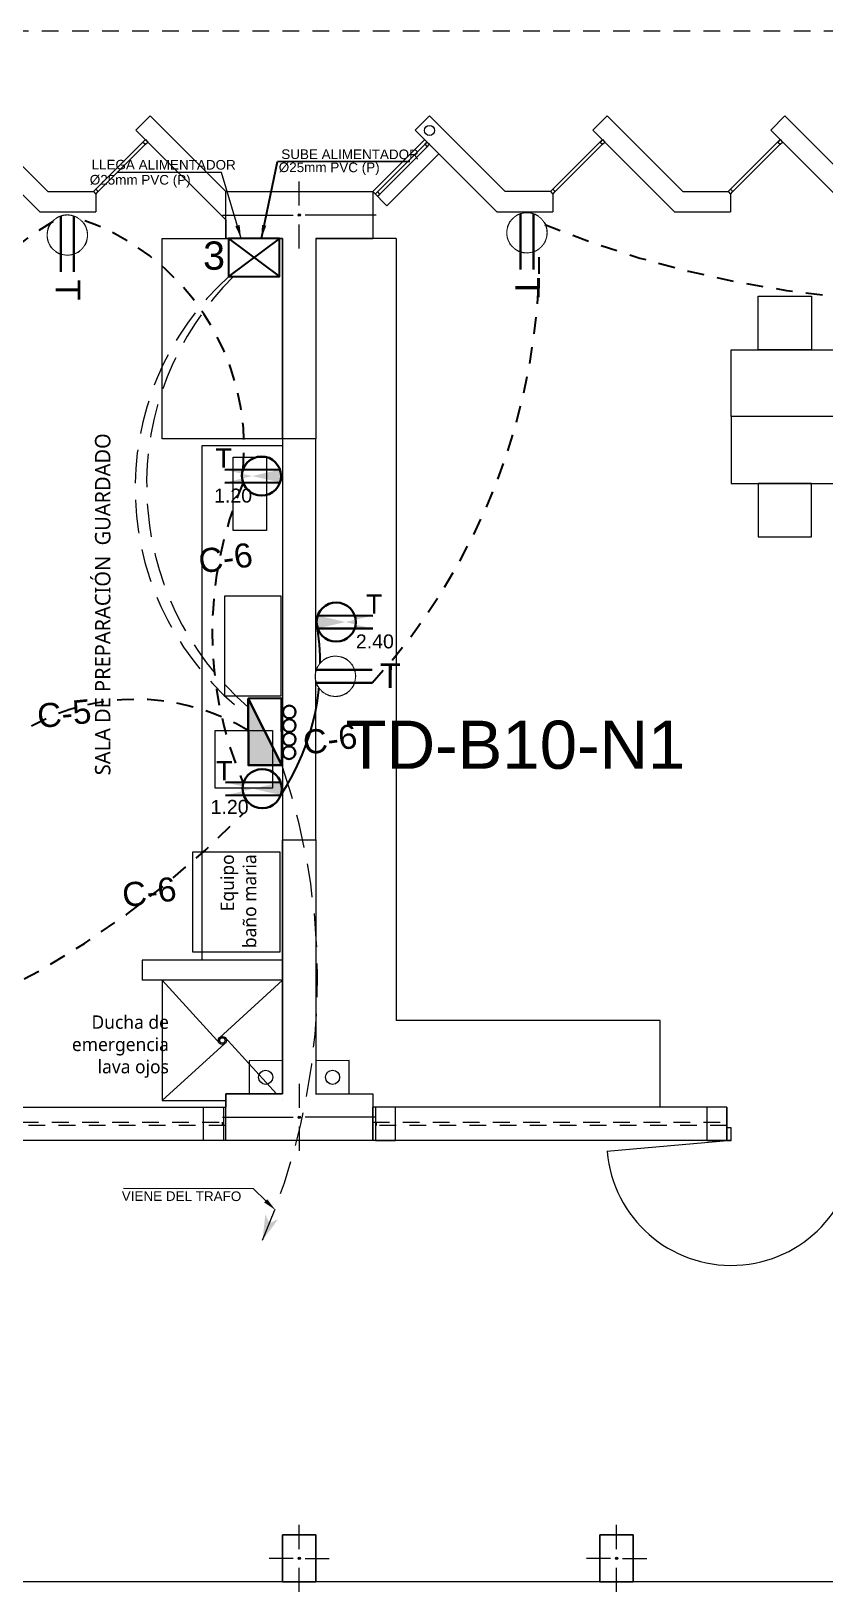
# Model space of a CAD drawing. Header units: metres. Extents: x -17 to 101, y 0 to 79.
# Drawn here: x 68.83 to 74.77, y 58.49 to 70.16 of the extents above; entities that cross this region are included whole.
import ezdxf

# ---------------------------------------------------------------- set-up
doc = ezdxf.new("R2010")
doc.units = ezdxf.units.M
doc.set_wipeout_variables(frame=1)
for name, pattern in [('ACAD_ISO14W100', [25.5, 12, -3, 0.5, -3, 0.5, -3, 0.5, -3]), ('CONTINUA', [0]), ('DASHED', [19.05, 12.7, -6.35]), ('DASHED2', [0.375, 0.25, -0.125]), ('HIDDEN2', [0.1875, 0.125, -0.0625])]:
    doc.linetypes.add(name, pattern=pattern)
for name, color, linetype, lineweight in [('ALUMBRADO', 1, 'Continuous', 30), ('corriente debil', 30, 'Continuous', 15), ('Cotas varias El', 253, 'Continuous', 13), ('ISE- DAtos', 140, 'Continuous', 35), ('ROTULO', 253, 'Continuous', 0), ('TOMACORRIENTE', 5, 'HIDDEN2', 30)]:
    doc.layers.add(name, color=color, linetype=linetype, lineweight=lineweight)
doc.styles.add('01COTAS', font='romans.shx')
doc.styles.add('Generales', font='trebuc.ttf', dxfattribs={"height": 0.1})
doc.styles.add('GENERATED_STYLE_3', font='swisse.ttf')
doc.styles.get("Standard").update_dxf_attribs({"font": 'arial.ttf'})
doc.styles.add('style1', font='arial.ttf', dxfattribs={"height": 0.35})
doc.styles.add('WMF-Arial1', font='arial.ttf')
doc.dimstyles.new('DIM-50-PLANTA', dxfattribs={"dimscale": 0.05, "dimtxt": 2, "dimasz": 2, "dimexe": 2, "dimexo": 2, "dimgap": 1, "dimtad": 1, "dimdec": 0, "dimlfac": 1000, "dimdsep": 46, "dimtxsty": '01COTAS', "dimcen": 25, "dimclrd": 9, "dimclre": 9, "dimclrt": 7, "dimadec": 0, "dimazin": 0, "dimtfac": 1, "dimtdec": 0, "dimtmove": 2, "dimatfit": 3, "dimfxl": 1, "dimtolj": 1, "dimtzin": 0, "dimarcsym": 0})

# ---------------------------------------------------------------- blocks, each defined once
blk = doc.blocks.new('Tomacorriente con puesta a tierra')
at = {"layer": 'TOMACORRIENTE'}
blk.add_lwpolyline([(0.111, 0.0379), (0.1065, 0.0493), (0.1007, 0.0601), (0.0939, 0.0703), (0.086, 0.0798), (0.0772, 0.0883), (0.0676, 0.0959), (0.0572, 0.1024), (0.0462, 0.1079), (0.0346, 0.1121), (0.0227, 0.1151), (0.0106, 0.1168), (-0.0017, 0.1173), (-0.014, 0.1165), (-0.0261, 0.1144), (-0.0379, 0.111), (-0.0493, 0.1065), (-0.0601, 0.1007), (-0.0703, 0.0939), (-0.0798, 0.086), (-0.0883, 0.0772), (-0.0959, 0.0676), (-0.1024, 0.0572), (-0.1079, 0.0462), (-0.1121, 0.0346), (-0.1151, 0.0227), (-0.1168, 0.0106), (-0.1173, -0.0017), (-0.1165, -0.014), (-0.1144, -0.0261), (-0.111, -0.0379), (-0.1065, -0.0493), (-0.1007, -0.0601), (-0.0939, -0.0703), (-0.086, -0.0798), (-0.0772, -0.0883), (-0.0676, -0.0959), (-0.0572, -0.1024), (-0.0462, -0.1079), (-0.0346, -0.1121), (-0.0227, -0.1151), (-0.0106, -0.1168), (0.0017, -0.1173), (0.014, -0.1165), (0.0261, -0.1144), (0.0379, -0.111), (0.0493, -0.1065), (0.0601, -0.1007), (0.0703, -0.0939), (0.0798, -0.086), (0.0883, -0.0772), (0.0959, -0.0676), (0.1024, -0.0572), (0.1079, -0.0462), (0.1121, -0.0346), (0.1151, -0.0227), (0.1168, -0.0106), (0.1173, 0.0017), (0.1165, 0.014), (0.1144, 0.0261)], close=True, dxfattribs=at)
at = {"layer": 'TOMACORRIENTE', "color": 5, "linetype": 'CONTINUA', "style": 'style1', "text_generation_flag": 4}
blk.add_text('T', height=0.1466, rotation=180, dxfattribs=at).set_placement((0.3906, -0.0687))
blk.add_wipeout([(0.111, 0.0379), (0.1065, 0.0493), (0.1007, 0.0601), (0.0939, 0.0703), (0.086, 0.0798), (0.0772, 0.0883), (0.0676, 0.0959), (0.0572, 0.1024), (0.0462, 0.1079), (0.0346, 0.1121), (0.0227, 0.1151), (0.0106, 0.1168), (-0.0017, 0.1173), (-0.014, 0.1165), (-0.0261, 0.1144), (-0.0379, 0.111), (-0.0493, 0.1065), (-0.0601, 0.1007), (-0.0703, 0.0939), (-0.0798, 0.086), (-0.0883, 0.0772), (-0.0959, 0.0676), (-0.1024, 0.0572), (-0.1079, 0.0462), (-0.1121, 0.0346), (-0.1151, 0.0227), (-0.1168, 0.0106), (-0.1173, -0.0017), (-0.1165, -0.014), (-0.1144, -0.0261), (-0.111, -0.0379), (-0.1065, -0.0493), (-0.1007, -0.0601), (-0.0939, -0.0703), (-0.086, -0.0798), (-0.0772, -0.0883), (-0.0676, -0.0959), (-0.0572, -0.1024), (-0.0462, -0.1079), (-0.0346, -0.1121), (-0.0227, -0.1151), (-0.0106, -0.1168), (0.0017, -0.1173), (0.014, -0.1165), (0.0261, -0.1144), (0.0379, -0.111), (0.0493, -0.1065), (0.0601, -0.1007), (0.0703, -0.0939), (0.0798, -0.086), (0.0883, -0.0772), (0.0959, -0.0676), (0.1024, -0.0572), (0.1079, -0.0462), (0.1121, -0.0346), (0.1151, -0.0227), (0.1168, -0.0106), (0.1173, 0.0017), (0.1165, 0.014), (0.1144, 0.0261)]).dxf.layer = 'TOMACORRIENTE'
at = {"layer": 'TOMACORRIENTE', "color": 5, "linetype": 'CONTINUA'}
for p, q in [((-0.1107, 0.0388), (0.2197, 0.0388)), ((-0.1107, -0.0388), (0.2197, -0.0388))]:
    blk.add_line(p, q, dxfattribs=at)
blk = doc.blocks.new('tomac. 2.2')
at = {"layer": 'TOMACORRIENTE'}
h = blk.add_hatch(color=256, dxfattribs=at)
h.dxf.hatch_style = 1
edge = h.paths.add_edge_path()
edge.add_line((-0.138, 0.049), (0.275, 0.048))
edge.add_line((-0.138, -0.048), (0.275, -0.049))
edge = h.paths.add_edge_path()
edge.add_ellipse((0, 0), major_axis=(0.104, 0.103), ratio=1, start_angle=475.671, end_angle=514.329)
edge.add_line((-0.138, -0.048), (0.138, -0.049))
edge.add_ellipse((0, 0), major_axis=(0.104, 0.103), ratio=1, start_angle=655.671, end_angle=694.329)
edge.add_line((0.138, 0.048), (-0.138, 0.049))
at = {"layer": 'TOMACORRIENTE', "color": 5, "linetype": 'CONTINUA'}
for p, q in [((-0.138, 0.049), (0.275, 0.048)), ((-0.138, -0.048), (0.275, -0.049))]:
    blk.add_line(p, q, dxfattribs=at)
blk.add_ellipse((0, 0), major_axis=(0.104, 0.103), ratio=1, start_param=5.497787, end_param=11.780972, dxfattribs=at)
at = {"layer": 'TOMACORRIENTE'}
blk.add_text('T', height=0.144, dxfattribs=at).set_placement((0.222, 0.063))
blk = doc.blocks.new('TD ALUMBRADO 1')
at = {"layer": 'ALUMBRADO'}
h = blk.add_hatch(color=256, dxfattribs=at)
h.dxf.hatch_style = 1
h.paths.add_polyline_path([(-0.5, 0), (0, 0.25), (0, 0)])
at = {"layer": 'ALUMBRADO', "color": 5}
for points in [[(-0.5, 0), (0, 0.25), (0, 0), (-0.5, 0)], [(-0.5, 0), (-0.5, 0.25), (0, 0.25), (0, 0), (-0.5, 0)]]:
    blk.add_lwpolyline(points, dxfattribs=at)
for centre in [(-0.397, 0.307), (-0.295, 0.307), (-0.193, 0.306), (-0.092, 0.305)]:
    blk.add_circle(centre, 0.0473, dxfattribs=at)

msp = doc.modelspace()

# ---------------------------------------------------------------- hatches: boundary and pattern name
at = {"layer": 'ALUMBRADO', "linetype": 'ACAD_ISO14W100', "lineweight": 25, "ltscale": 0.05}
msp.add_hatch(color=6, dxfattribs=at).paths.add_polyline_path([(70.559, 61.119), (70.676, 61.275), (70.61, 61.247), (70.581, 61.313)])

# ---------------------------------------------------------------- linework, layer by layer
at = {"color": 7}
for p, q in [((70.687, 68.614), (70.306, 68.329)), ((70.306, 68.614), (70.687, 68.329))]:
    msp.add_line(p, q, dxfattribs=at)
msp.add_lwpolyline([(70.306, 68.329), (70.687, 68.329), (70.687, 68.614), (70.306, 68.614)], close=True, dxfattribs=at)
at = {"layer": 'corriente debil', "color": 5, "ltscale": 0.6}
msp.add_lwpolyline([(70.399, 68.614), (70.252, 69.107), (69.47, 69.108)], dxfattribs=at)
at = {"layer": 'corriente debil', "color": 5, "linetype": 'DASHED'}
msp.add_lwpolyline([(70.584, 61.414), (70.491, 61.503), (69.519, 61.505)], dxfattribs=at)
at = {"layer": 'corriente debil', "color": 5, "ltscale": 0.6}
msp.add_solid([(70.388, 68.715), (70.399, 68.614), (70.356, 68.706)], dxfattribs=at)
at = {"layer": 'corriente debil', "color": 5, "linetype": 'DASHED'}
msp.add_solid([(70.595, 61.426), (70.656, 61.345), (70.572, 61.402)], dxfattribs=at)
at = {"layer": 'Cotas varias El', "linetype": 'Continuous'}
for p, q in [((69.294, 68.964), (69.683, 69.353)), ((69.683, 69.353), (69.665, 69.335)), ((69.683, 69.353), (69.701, 69.335)), ((71.384, 68.964), (71.773, 69.353)), ((72.714, 68.964), (73.103, 69.353)), ((73.103, 69.353), (73.085, 69.335)), ((73.103, 69.353), (73.121, 69.335)), ((74.044, 68.964), (74.433, 69.353)), ((74.433, 69.353), (74.415, 69.335)), ((74.433, 69.353), (74.451, 69.335)), ((69.329, 68.964), (69.683, 69.318)), ((69.665, 69.335), (69.683, 69.318)), ((69.683, 69.318), (69.701, 69.335)), ((71.402, 68.946), (71.791, 69.335)), ((71.437, 68.946), (71.791, 69.3)), ((71.49, 68.858), (71.879, 69.247)), ((71.791, 69.335), (71.773, 69.318)), ((71.773, 69.318), (71.791, 69.3)), ((71.791, 69.335), (71.808, 69.318)), ((71.791, 69.3), (71.808, 69.318)), ((72.749, 68.964), (73.103, 69.318)), ((73.085, 69.335), (73.103, 69.318)), ((73.103, 69.318), (73.121, 69.335)), ((74.079, 68.964), (74.433, 69.318)), ((74.415, 69.335), (74.433, 69.318)), ((74.433, 69.318), (74.451, 69.335)), ((70.834, 68.859), (70.834, 69.039)), ((69.329, 68.964), (69.312, 68.982)), ((69.312, 68.946), (69.329, 68.964)), ((71.384, 68.964), (71.49, 68.858)), ((71.437, 68.946), (71.419, 68.964)), ((71.419, 68.929), (71.437, 68.946)), ((72.749, 68.964), (72.732, 68.982)), ((72.732, 68.946), (72.749, 68.964)), ((74.079, 68.964), (74.062, 68.982)), ((74.062, 68.946), (74.079, 68.964)), ((70.259, 68.789), (70.789, 68.789)), ((71.409, 68.789), (70.879, 68.789)), ((70.834, 68.539), (70.834, 68.719)), ((70.834, 62.289), (70.834, 62.109)), ((70.834, 62.289), (70.834, 62.109)), ((67.634, 62.114), (70.284, 62.114)), ((71.384, 61.864), (71.384, 62.114)), ((74.034, 62.114), (71.384, 62.114)), ((74.034, 62.114), (74.034, 61.864)), ((70.259, 62.039), (70.789, 62.039)), ((70.259, 62.039), (70.789, 62.039)), ((71.409, 62.039), (70.879, 62.039)), ((71.409, 62.039), (70.879, 62.039)), ((70.834, 61.969), (70.834, 61.789)), ((70.284, 61.864), (67.634, 61.864)), ((74.062, 61.864), (71.384, 61.864)), ((74.067, 61.864), (73.137, 61.783)), ((70.834, 58.809), (70.834, 58.989)), ((73.209, 58.809), (73.209, 58.989)), ((70.789, 58.739), (70.609, 58.739)), ((70.879, 58.739), (71.059, 58.739)), ((73.164, 58.739), (72.984, 58.739)), ((73.254, 58.739), (73.434, 58.739)), ((70.834, 58.489), (70.834, 58.669)), ((73.209, 58.489), (73.209, 58.669))]:
    msp.add_line(p, q, dxfattribs=at)
at = {"layer": 'Cotas varias El', "ltscale": 0.05}
for p, q in [((69.294, 68.964), (69.312, 68.946)), ((69.294, 68.964), (69.312, 68.946)), ((69.312, 68.946), (69.312, 68.814)), ((72.714, 68.964), (72.732, 68.946)), ((72.714, 68.964), (72.732, 68.946)), ((72.732, 68.946), (72.732, 68.814)), ((74.044, 68.964), (74.062, 68.946)), ((74.044, 68.964), (74.062, 68.946)), ((74.062, 68.946), (74.062, 68.814)), ((72.312, 68.814), (72.732, 68.814)), ((70.709, 63.214), (69.659, 63.214)), ((69.659, 63.214), (69.659, 63.064)), ((70.709, 63.064), (69.659, 63.064))]:
    msp.add_line(p, q, dxfattribs=at)
at = {"layer": 'Cotas varias El'}
for p, q in [((71.559, 68.614), (70.959, 68.614)), ((71.559, 68.614), (71.559, 62.764)), ((70.109, 63.214), (70.109, 67.065)), ((70.109, 67.065), (70.709, 67.065)), ((70.242, 62.589), (69.809, 63.064)), ((70.237, 62.634), (70.709, 63.064)), ((70.277, 62.59), (69.809, 62.164)), ((70.663, 62.214), (70.277, 62.638)), ((70.709, 62.164), (70.709, 62.164)), ((85.234, 58.564), (56.684, 58.564))]:
    msp.add_line(p, q, dxfattribs=at)
at = {"layer": 'Cotas varias El', "linetype": 'DASHED2', "ltscale": 0.5}
for p, q in [((67.634, 62.002), (70.284, 62.002)), ((71.384, 62.002), (74.034, 62.002)), ((70.284, 61.977), (67.634, 61.977)), ((74.034, 61.977), (71.384, 61.977))]:
    msp.add_line(p, q, dxfattribs=at)
at = {"layer": 'Cotas varias El', "linetype": 'DASHED2'}
for p, q in [((71.384, 62.002), (71.409, 62.002)), ((71.409, 62.002), (71.409, 61.977))]:
    msp.add_line(p, q, dxfattribs=at)
at = {"layer": 'Cotas varias El', "linetype": 'ByBlock'}
for p, q in [((74.067, 61.96), (74.034, 61.96)), ((74.034, 61.96), (74.034, 61.864)), ((74.034, 61.864), (74.034, 61.96)), ((74.067, 61.864), (74.067, 61.96)), ((74.034, 61.864), (74.067, 61.864))]:
    msp.add_line(p, q, dxfattribs=at)
at = {"layer": 'Cotas varias El', "linetype": 'HIDDEN2'}
msp.add_lwpolyline([(85.234, 68.964), (85.234, 70.164), (56.434, 70.164), (56.434, 68.964)], dxfattribs=at)
at = {"layer": 'Cotas varias El', "ltscale": 0.05}
for points in [[(68.954, 68.964), (68.388, 69.53)], [(69.718, 69.53), (69.612, 69.424)], [(70.284, 68.964), (69.718, 69.53)], [(71.808, 69.53), (71.702, 69.424)], [(72.374, 68.964), (71.808, 69.53)], [(73.138, 69.53), (73.032, 69.424)], [(73.704, 68.964), (73.138, 69.53)], [(74.468, 69.53), (74.362, 69.424)], [(75.034, 68.964), (74.468, 69.53)], [(68.282, 69.424), (68.892, 68.814)], [(69.612, 69.424), (70.284, 68.752)], [(71.702, 69.424), (72.312, 68.814)], [(73.032, 69.424), (73.642, 68.814)], [(74.362, 69.424), (75.034, 68.752)], [(68.954, 68.964), (69.294, 68.964)], [(72.714, 68.964), (72.374, 68.964)], [(73.704, 68.964), (74.044, 68.964)], [(68.892, 68.814), (69.312, 68.814)], [(73.642, 68.814), (74.062, 68.814)]]:
    msp.add_lwpolyline(points, dxfattribs=at)
at = {"layer": 'Cotas varias El', "linetype": 'Continuous'}
for points in [[(70.959, 67.114), (70.709, 67.114), (70.709, 68.614), (70.284, 68.614), (70.284, 68.964), (71.384, 68.964), (71.384, 68.614), (70.959, 68.614)], [(70.709, 64.114), (70.959, 64.114), (70.959, 62.214), (71.384, 62.214), (71.384, 61.864), (70.284, 61.864), (70.284, 62.214), (70.709, 62.214)], [(70.959, 58.564), (70.709, 58.564), (70.709, 58.914), (70.959, 58.914)], [(73.334, 58.564), (73.084, 58.564), (73.084, 58.914), (73.334, 58.914)]]:
    msp.add_lwpolyline(points, close=True, dxfattribs=at)
at = {"layer": 'Cotas varias El'}
for points in [[(71.384, 68.964), (71.384, 68.614), (70.959, 68.614), (70.959, 67.114)], [(70.284, 68.752), (70.284, 68.614), (70.709, 68.614), (70.709, 67.114)], [(69.809, 68.614), (70.709, 68.614), (70.709, 67.114), (69.809, 67.114), (69.809, 68.614)], [(70.109, 68.614), (70.284, 68.614)], [(70.959, 68.614), (71.384, 68.614)], [(74.267, 67.781), (74.267, 68.181), (74.667, 68.181), (74.667, 67.781), (74.267, 67.781)], [(74.067, 67.281), (74.067, 67.781), (74.867, 67.781), (74.867, 67.281), (74.067, 67.281)], [(74.067, 67.281), (74.067, 66.781), (74.867, 66.781), (74.867, 67.281), (74.067, 67.281)], [(70.34, 66.978), (70.59, 66.978), (70.59, 66.428), (70.34, 66.428), (70.34, 66.978)], [(74.267, 66.781), (74.267, 66.381), (74.667, 66.381), (74.667, 66.781), (74.267, 66.781)], [(70.277, 65.94), (70.697, 65.94), (70.697, 65.19), (70.277, 65.19), (70.277, 65.94)], [(70.205, 64.932), (70.635, 64.932), (70.635, 64.502), (70.205, 64.502), (70.205, 64.932)], [(70.709, 64.114), (70.709, 62.214), (70.284, 62.214), (70.284, 62.114)], [(70.038, 64.024), (70.688, 64.024), (70.688, 63.274), (70.038, 63.274), (70.038, 64.024)], [(70.709, 62.214), (70.709, 63.064), (69.809, 63.064), (69.809, 62.164), (70.284, 62.164)], [(73.534, 62.114), (73.534, 62.764), (71.559, 62.764)]]:
    msp.add_lwpolyline(points, dxfattribs=at)
at = {"layer": 'Cotas varias El', "ltscale": 0.05}
msp.add_lwpolyline([(70.709, 67.114), (70.709, 64.114), (70.959, 64.114), (70.959, 67.114)], close=True, dxfattribs=at)
at = {"layer": 'Cotas varias El', "linetype": 'Continuous'}
msp.add_lwpolyline([(70.959, 64.114), (70.959, 62.214), (71.384, 62.214), (71.384, 61.864), (70.284, 61.864), (70.284, 62.214), (70.709, 62.214), (70.709, 64.114), (70.959, 64.114)], dxfattribs=at)
at = {"layer": 'Cotas varias El'}
for points in [[(70.459, 62.212), (70.709, 62.214), (70.709, 62.464), (70.459, 62.462)], [(70.459, 62.212), (70.709, 62.214), (70.709, 62.464), (70.459, 62.462)], [(70.959, 62.212), (71.209, 62.214), (71.209, 62.464), (70.959, 62.462)], [(70.959, 62.212), (71.209, 62.214), (71.209, 62.464), (70.959, 62.462)], [(70.267, 62.114), (70.267, 61.864), (70.117, 61.864), (70.117, 62.114)], [(71.404, 61.864), (71.554, 61.864), (71.554, 62.114), (71.404, 62.114)], [(73.884, 61.864), (74.034, 61.864), (74.034, 62.114), (73.884, 62.114)], [(70.959, 58.914), (70.709, 58.914), (70.709, 58.564), (70.959, 58.564)], [(73.334, 58.914), (73.084, 58.914), (73.084, 58.564), (73.334, 58.564)]]:
    msp.add_lwpolyline(points, close=True, dxfattribs=at)
at = {"layer": 'Cotas varias El', "linetype": 'DASHED2'}
msp.add_lwpolyline([(70.259, 61.977), (70.259, 62.002)], dxfattribs=at)
at = {"layer": 'Cotas varias El'}
for centre, radius in [((71.809, 69.422), 0.0375), ((70.259, 62.614), 0.03), ((70.259, 62.614), 0.02), ((70.583, 62.338), 0.0526), ((71.084, 62.338), 0.0526)]:
    msp.add_circle(centre, radius, dxfattribs=at)
at = {"layer": 'Cotas varias El', "linetype": 'Continuous'}
for centre in [(70.834, 68.789), (70.834, 62.039), (70.834, 62.039), (70.834, 58.739), (73.209, 58.739)]:
    msp.add_circle(centre, 0.00871, dxfattribs=at)
at = {"layer": 'Cotas varias El', "linetype": 'ByBlock'}
msp.add_arc((74.067, 61.864), 0.933, 185, 360, dxfattribs=at)
at = {"layer": 'Cotas varias El', "linetype": 'Continuous'}
for p in [(70.834, 68.789), (70.834, 62.039), (70.834, 62.039), (70.834, 58.739), (73.209, 58.739)]:
    msp.add_point(p, dxfattribs=at)
at = {"layer": 'ROTULO', "color": 4, "linetype": 'DASHED2'}
for centre, radius, start, end in [((71.742, 66.747), 2.136, 132.0971, 232.8443), ((71.887, 66.769), 2.195, 134.7222, 229.1791), ((66.094, 63.083), 4.877, 336.2727, 19.0446)]:
    msp.add_arc(centre, radius, start, end, dxfattribs=at)
at = {"layer": 'TOMACORRIENTE', "lineweight": 25}
for centre, radius, start, end in [((73.025, 65.665), 2.842, 156.7482, 203.2037), ((69.613, 63.541), 1.625, 58.8676, 170.7893), ((65.464, 69.155), 6.927, 265.0735, 315.6259)]:
    msp.add_arc(centre, radius, start, end, dxfattribs=at)
at = {"layer": 'TOMACORRIENTE', "linetype": 'ByBlock', "lineweight": 25}
msp.add_arc((69.218, 65.431), 1.774, 326.405, 10.2056, dxfattribs=at)

# ---------------------------------------------------------------- block references
at = {"layer": 'ALUMBRADO', "lineweight": 25, "rotation": 270.2545801295404}
msp.add_blockref('TD ALUMBRADO 1', (70.454, 64.673), dxfattribs=at)
at = {"layer": 'TOMACORRIENTE', "lineweight": 25, "xscale": -1, "rotation": 0.1208337840473916}
for p in [(70.552, 66.836), (70.557, 64.497)]:
    msp.add_blockref('tomac. 2.2', p, dxfattribs=at)
at = {"layer": 'TOMACORRIENTE', "lineweight": 25, "rotation": 359.8791662159526}
msp.add_blockref('tomac. 2.2', (71.111, 65.744), dxfattribs=at)

# ---------------------------------------------------------------- texts
at = {"layer": 'ALUMBRADO', "lineweight": 25}
for s, rotation, p in [('C-6', 7.7574, (70.094, 66.107, 6632.093)), ('C-5', 5.7171, (68.883, 64.95, 6632.093)), ('C-6', 7.7574, (70.876, 64.75, 6632.093)), ('C-6', 7.7574, (69.523, 63.608, 6632.093))]:
    msp.add_text(s, height=0.18, rotation=rotation, dxfattribs=at).set_placement(p)
at = {"layer": 'ALUMBRADO', "color": 6, "lineweight": 25}
msp.add_text('TD-B10-N1', height=0.36, dxfattribs=at).set_placement((71.181, 64.646))
at = {"layer": 'corriente debil', "style": 'GENERATED_STYLE_3'}
for s, p in [('SUBE ALIMENTADOR', (70.7, 69.208)), ('Ø25mm PVC (P)', (70.681, 69.11))]:
    msp.add_text(s, height=0.07204, rotation=359.9206, dxfattribs=at).set_placement(p)
at = {"layer": 'corriente debil', "color": 5, "style": 'GENERATED_STYLE_3'}
for s, rotation, p in [('LLEGA ALIMENTADOR', 359.9206, (69.28, 69.13)), ('Ø25mm PVC (P)', 359.9206, (69.267, 69.017)), ('VIENE DEL TRAFO ', 359.8777, (69.506, 61.414))]:
    msp.add_text(s, height=0.07204, rotation=rotation, dxfattribs=at).set_placement(p)
at = {"layer": 'Cotas varias El', "rotation": 90, "style": 'Generales'}
for s, width, insert, char_height, attachment_point in [('SALA DE PREPARACIÓN  GUARDADO', 2.64953, (69.306, 64.598), 0.115, 1), ('Equipo\\Pbaño maria', 1.60938, (70.246, 64.006), 0.1, 3)]:
    msp.add_mtext_dynamic_manual_height_columns(s, width=width, gutter_width=1, heights=[0], dxfattribs=dict(at, insert=insert, char_height=char_height, attachment_point=attachment_point))
at = {"layer": 'Cotas varias El', "insert": (69.859, 62.801), "char_height": 0.1, "attachment_point": 3, "style": 'Generales'}
msp.add_mtext_dynamic_manual_height_columns('Ducha de \\Pemergencia\\Plava ojos', width=0.87849, gutter_width=1, heights=[0], dxfattribs=at)
at = {"layer": 'ISE- DAtos', "style": 'WMF-Arial1'}
msp.add_text('3', height=0.211, dxfattribs=at).set_placement((70.115, 68.38))
at = {"layer": 'TOMACORRIENTE', "lineweight": 25}
for s, p in [('1.20', (70.197, 66.637)), ('2.40', (71.258, 65.546)), ('1.20', (70.171, 64.308))]:
    msp.add_text(s, height=0.1047, rotation=0.2113, dxfattribs=at).set_placement(p)

# ---------------------------------------------------------------- leaders
msp.add_leader([(70.551, 68.614), (70.671, 69.189), (71.663, 69.192)], dimstyle='DIM-50-PLANTA', override={"dimgap": 1, "dimtad": 0})

# ---------------------------------------------------------------- next in the draw order: block references
at = {"layer": 'TOMACORRIENTE', "lineweight": 25, "xscale": 1.25, "yscale": 1.25, "zscale": 1.25, "rotation": 269.882853743262}
for p in [(69.099, 68.639), (72.538, 68.656)]:
    msp.add_blockref('Tomacorriente con puesta a tierra', p, dxfattribs=at)

# ---------------------------------------------------------------- next in the draw order: linework, layer by layer
at = {"layer": 'TOMACORRIENTE', "lineweight": 25}
for centre, radius, start, end in [((68.619, 67.051), 1.803, 354.6838, 72.1826), ((70.383, 66.378, 0), 2.741, 120.4882, 164.6375), ((75.6, 75.915), 7.771, 247.8575, 292.0768), ((67.869, 68.507), 4.763, 317.4945, 0.4431)]:
    msp.add_arc(centre, radius, start, end, dxfattribs=at)

# ---------------------------------------------------------------- next in the draw order: block references
at = {"layer": 'TOMACORRIENTE', "lineweight": 25, "xscale": 1.25, "yscale": 1.25, "zscale": 1.25, "rotation": 359.8828537432621}
msp.add_blockref('Tomacorriente con puesta a tierra', (71.105, 65.338), dxfattribs=at)

doc.saveas('drawing.dxf')
